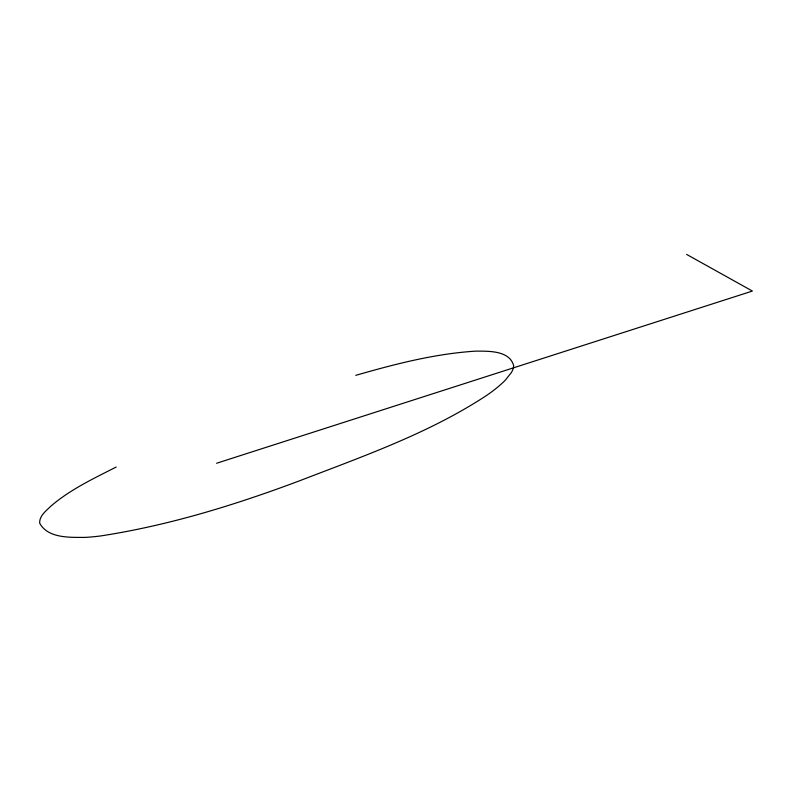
<?xml version="1.0" encoding="UTF-8"?>
<svg xmlns="http://www.w3.org/2000/svg" width="792" height="792" viewBox="0 0 792 792"><rect width="100%" height="100%" fill="white"/><g stroke="black" fill="none" stroke-linecap="round" stroke-linejoin="round"><path stroke-width="1.19" d="M116.186 467.042C93.555 478.566 70.102 489.555 50.728 506.276C46.104 510.919 39.234 515.849 39.669 523.166C47.906 538.392 69.577 537.362 84.645 537.412A133.511 28.443 -18.5 0 0 100.574 535.956C169.042 525.442 235.59 504.821 300.326 480.516C364.003 455.915 429.502 433.056 486.872 395.267A192.456 40.996 -18.5 0 0 505.534 379.932L511.414 372.488A164.32 35.006 -18.5 0 0 513.642 365.597C509.494 350.341 488.476 351.173 475.754 351.133C434.877 353.707 394.98 364.072 355.766 375.349M216.582 463.261L752.4 291.06L686.654 254.43"/></g></svg>
